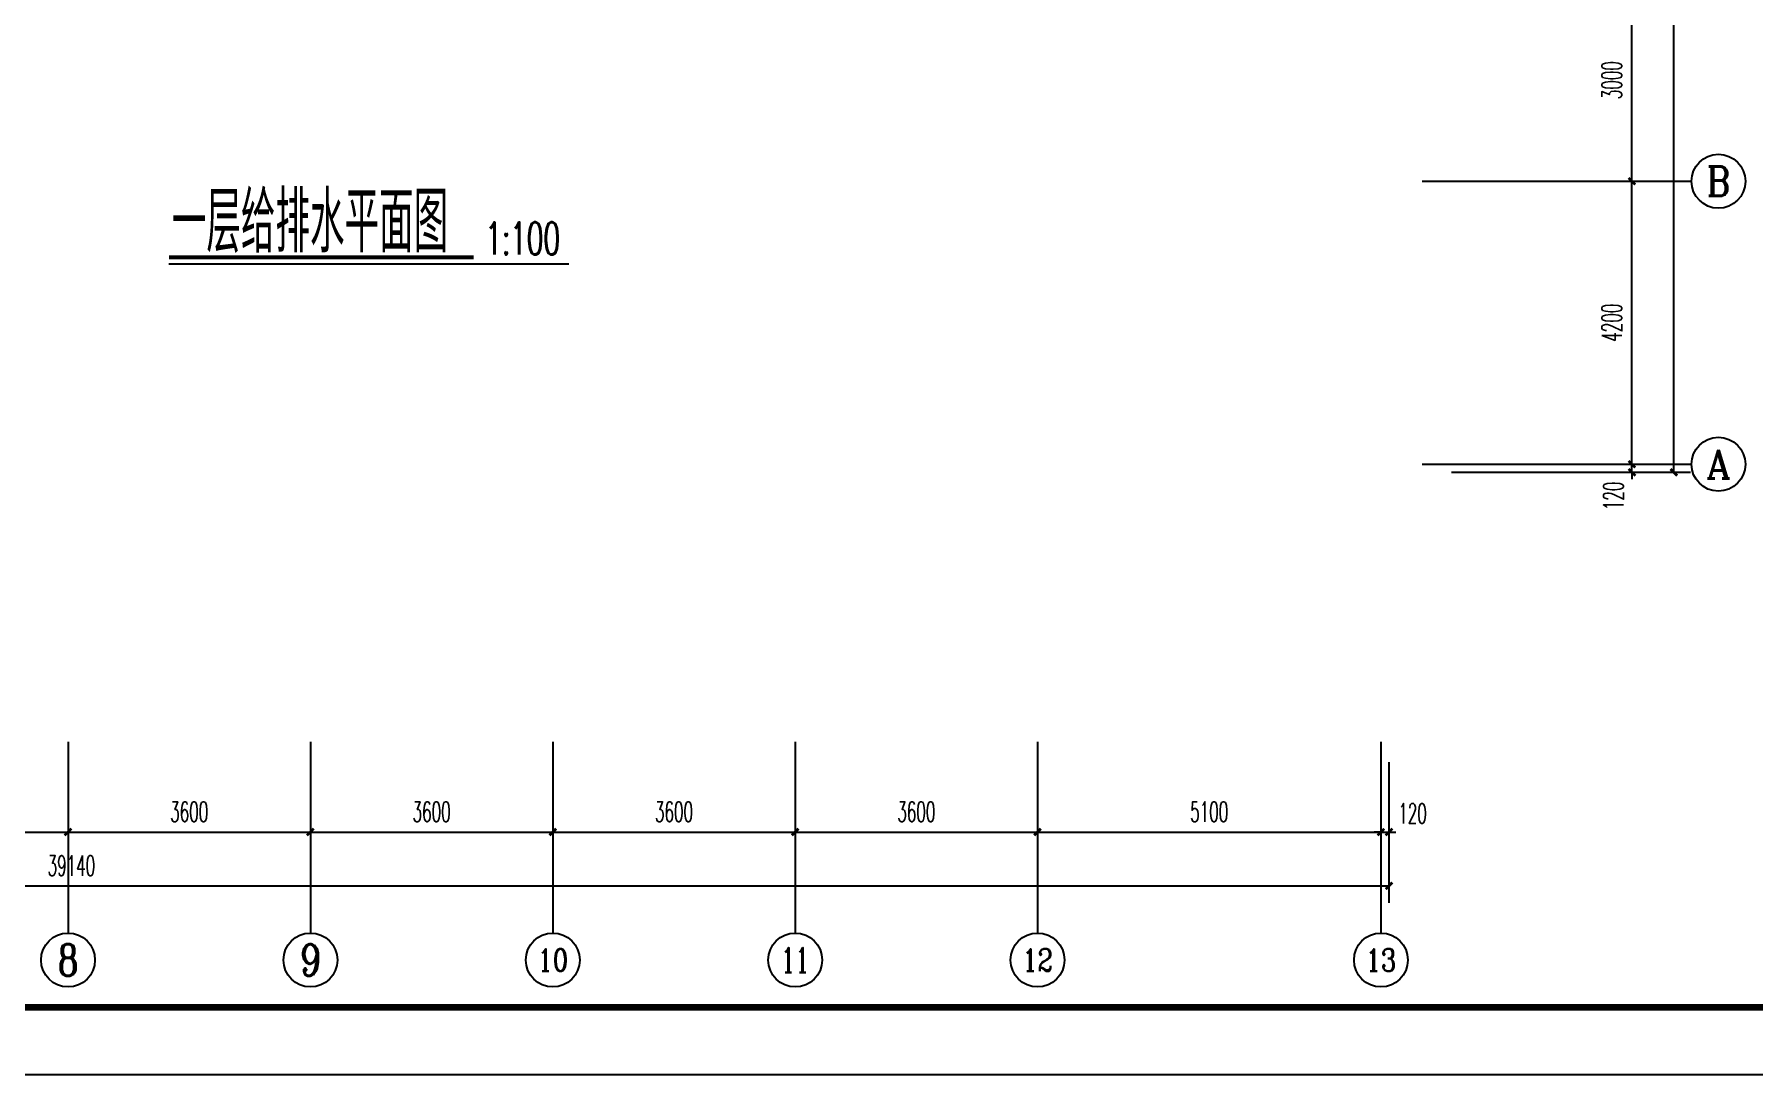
# Model space of a CAD drawing. Header units: inches. Extents: x -1293886 to -986005, y -15154 to 203628.
# Drawn here: x -1268195 to -1242659, y -15154 to 286 of the extents above; entities that cross this region are included whole.
import ezdxf
from ezdxf.enums import TextEntityAlignment as Align

# ---------------------------------------------------------------- set-up
doc = ezdxf.new("R2010")
doc.units = ezdxf.units.IN
doc.header["$LTSCALE"] = 100
doc.header["$MEASUREMENT"] = 0
doc.layers.get('0').update_dxf_attribs({"color": 252})
for name, color, linetype in [('AXIS_TEXT', 7, 'Continuous'), ('TK', 142, 'Continuous'), ('W_BIAOGE', 7, 'Continuous')]:
    doc.layers.add(name, color=color, linetype=linetype)
doc.styles.add('_TCH_AXIS', font='COMPLEX', dxfattribs={"bigfont": 'GBCBIG'})
doc.styles.add('COMPLEX', font='COMPLEX')
doc.styles.add('DIM_FONT', font='bzxw.shx', dxfattribs={"width": 0.55, "bigfont": 'bzhz.shx'})
doc.styles.add('HZ', font='SIMPLEX.SHX', dxfattribs={"width": 0.55, "bigfont": 'HZTXT.SHX'})
doc.dimstyles.new('DIMN', dxfattribs={"dimtxt": 300, "dimasz": 100, "dimexe": 250, "dimexo": 300, "dimgap": 150, "dimtad": 1, "dimdec": 0, "dimzin": 0, "dimdsep": 46, "dimtxsty": 'DIM_FONT', "dimblk": 'ARCHTICK', "dimcen": 0.09, "dimclrt": 7, "dimazin": 2, "dimtfac": 1, "dimtdec": 0, "dimtix": 1, "dimtmove": 2, "dimatfit": 3, "dimldrblk": 'ARCHTICK', "dimfxl": 0, "dimtolj": 1, "dimtzin": 0, "dimarcsym": 0})

# ---------------------------------------------------------------- blocks, each defined once
blk = doc.blocks.new('_ArchTick')
at = {"color": 0, "linetype": 'ByBlock', "const_width": 0.4}
blk.add_lwpolyline([(-0.5, -0.5), (0.5, 0.5)], dxfattribs=at)
blk = doc.blocks.new('*D384')
at = {"color": 0, "lineweight": -2}
for p, q in [((-1246666, -6094), (-1244216, -6094)), ((-1244466, -6094), (-1244466, -5994)), ((-1244466, -6214), (-1244466, -6094)), ((-1246666, -6214), (-1244216, -6214)), ((-1244466, -6214), (-1244466, -6314))]:
    blk.add_line(p, q, dxfattribs=at)
at = {"layer": 'Defpoints', "color": 0}
for p in [(-1246966, -6094), (-1244466, -6094), (-1246966, -6214)]:
    blk.add_point(p, dxfattribs=at)
at = {"color": 0, "lineweight": -2, "xscale": 100, "yscale": 100, "zscale": 100}
for p, rotation in [((-1244466, -6094), 270), ((-1244466, -6214), 90)]:
    blk.add_blockref('_ArchTick', p, dxfattribs=dict(at, rotation=rotation))
at = {"color": 7, "insert": (-1244741, -6564), "char_height": 300, "attachment_point": 5, "rotation": 90, "style": 'HZ'}
blk.add_mtext('\\A1;120', dxfattribs=at)
blk = doc.blocks.new('*D385')
at = {"color": 0, "lineweight": -2}
for p, q in [((-1246666, -1894), (-1244216, -1894)), ((-1244466, -6094), (-1244466, -1894)), ((-1246666, -6094), (-1244216, -6094))]:
    blk.add_line(p, q, dxfattribs=at)
at = {"layer": 'Defpoints', "color": 0}
for p in [(-1246966, -1894), (-1244466, -1894), (-1246966, -6094)]:
    blk.add_point(p, dxfattribs=at)
at = {"color": 0, "lineweight": -2, "xscale": 100, "yscale": 100, "zscale": 100}
for p, rotation in [((-1244466, -1894), 90), ((-1244466, -6094), 270)]:
    blk.add_blockref('_ArchTick', p, dxfattribs=dict(at, rotation=rotation))
at = {"color": 7, "insert": (-1244766, -3994), "char_height": 300, "attachment_point": 5, "rotation": 90, "style": 'HZ'}
blk.add_mtext('\\A1;4200', dxfattribs=at)
blk = doc.blocks.new('*D386')
at = {"color": 0, "lineweight": -2}
for p, q in [((-1246666, 1106), (-1244216, 1106)), ((-1244466, -1894), (-1244466, 1106)), ((-1246666, -1894), (-1244216, -1894))]:
    blk.add_line(p, q, dxfattribs=at)
at = {"layer": 'Defpoints', "color": 0}
for p in [(-1246966, 1106), (-1244466, 1106), (-1246966, -1894)]:
    blk.add_point(p, dxfattribs=at)
at = {"color": 0, "lineweight": -2, "xscale": 100, "yscale": 100, "zscale": 100}
for p, rotation in [((-1244466, 1106), 90), ((-1244466, -1894), 270)]:
    blk.add_blockref('_ArchTick', p, dxfattribs=dict(at, rotation=rotation))
at = {"color": 7, "insert": (-1244766, -394), "char_height": 300, "attachment_point": 5, "rotation": 90, "style": 'HZ'}
blk.add_mtext('\\A1;3000', dxfattribs=at)
blk = doc.blocks.new('*D392')
at = {"color": 0, "lineweight": -2}
for p, q in [((-1247145, 19426), (-1243595, 19426)), ((-1243845, -6214), (-1243845, 19426)), ((-1247145, -6214), (-1243595, -6214))]:
    blk.add_line(p, q, dxfattribs=at)
at = {"layer": 'Defpoints', "color": 0}
for p in [(-1247445, 19426), (-1243845, 19426), (-1247445, -6214)]:
    blk.add_point(p, dxfattribs=at)
at = {"color": 0, "lineweight": -2, "xscale": 100, "yscale": 100, "zscale": 100}
for p, rotation in [((-1243845, 19426), 90), ((-1243845, -6214), 270)]:
    blk.add_blockref('_ArchTick', p, dxfattribs=dict(at, rotation=rotation))
at = {"color": 7, "insert": (-1244145, 6606), "char_height": 300, "attachment_point": 5, "rotation": 90, "style": 'HZ'}
blk.add_mtext('\\A1;25640', dxfattribs=at)
blk = doc.blocks.new('*D422')
at = {"color": 0, "lineweight": -2}
for p, q in [((-1271295, -10516), (-1271295, -11803)), ((-1267695, -10516), (-1267695, -11803)), ((-1271295, -11553), (-1267695, -11553))]:
    blk.add_line(p, q, dxfattribs=at)
at = {"layer": 'Defpoints', "color": 0}
for p in [(-1271295, -10216), (-1267695, -10216), (-1267695, -11553)]:
    blk.add_point(p, dxfattribs=at)
at = {"color": 0, "lineweight": -2, "xscale": 100, "yscale": 100, "zscale": 100, "rotation": 180}
blk.add_blockref('_ArchTick', (-1271295, -11553), dxfattribs=at)
at = {"color": 0, "lineweight": -2, "xscale": 100, "yscale": 100, "zscale": 100}
blk.add_blockref('_ArchTick', (-1267695, -11553), dxfattribs=at)
at = {"color": 7, "insert": (-1269495, -11253), "char_height": 300, "attachment_point": 5, "style": 'HZ'}
blk.add_mtext('\\A1;3600', dxfattribs=at)
blk = doc.blocks.new('*D423')
at = {"color": 0, "lineweight": -2}
for p, q in [((-1267695, -10516), (-1267695, -11803)), ((-1264095, -10516), (-1264095, -11803)), ((-1267695, -11553), (-1264095, -11553))]:
    blk.add_line(p, q, dxfattribs=at)
at = {"layer": 'Defpoints', "color": 0}
for p in [(-1267695, -10216), (-1264095, -10216), (-1264095, -11553)]:
    blk.add_point(p, dxfattribs=at)
at = {"color": 0, "lineweight": -2, "xscale": 100, "yscale": 100, "zscale": 100, "rotation": 180}
blk.add_blockref('_ArchTick', (-1267695, -11553), dxfattribs=at)
at = {"color": 0, "lineweight": -2, "xscale": 100, "yscale": 100, "zscale": 100}
blk.add_blockref('_ArchTick', (-1264095, -11553), dxfattribs=at)
at = {"color": 7, "insert": (-1265895, -11253), "char_height": 300, "attachment_point": 5, "style": 'HZ'}
blk.add_mtext('\\A1;3600', dxfattribs=at)
blk = doc.blocks.new('*D424')
at = {"color": 0, "lineweight": -2}
for p, q in [((-1264095, -10516), (-1264095, -11803)), ((-1260495, -10516), (-1260495, -11803)), ((-1264095, -11553), (-1260495, -11553))]:
    blk.add_line(p, q, dxfattribs=at)
at = {"layer": 'Defpoints', "color": 0}
for p in [(-1264095, -10216), (-1260495, -10216), (-1260495, -11553)]:
    blk.add_point(p, dxfattribs=at)
at = {"color": 0, "lineweight": -2, "xscale": 100, "yscale": 100, "zscale": 100, "rotation": 180}
blk.add_blockref('_ArchTick', (-1264095, -11553), dxfattribs=at)
at = {"color": 0, "lineweight": -2, "xscale": 100, "yscale": 100, "zscale": 100}
blk.add_blockref('_ArchTick', (-1260495, -11553), dxfattribs=at)
at = {"color": 7, "insert": (-1262295, -11253), "char_height": 300, "attachment_point": 5, "style": 'HZ'}
blk.add_mtext('\\A1;3600', dxfattribs=at)
blk = doc.blocks.new('*D425')
at = {"color": 0, "lineweight": -2}
for p, q in [((-1260495, -10516), (-1260495, -11803)), ((-1256895, -10516), (-1256895, -11803)), ((-1260495, -11553), (-1256895, -11553))]:
    blk.add_line(p, q, dxfattribs=at)
at = {"layer": 'Defpoints', "color": 0}
for p in [(-1260495, -10216), (-1256895, -10216), (-1256895, -11553)]:
    blk.add_point(p, dxfattribs=at)
at = {"color": 0, "lineweight": -2, "xscale": 100, "yscale": 100, "zscale": 100, "rotation": 180}
blk.add_blockref('_ArchTick', (-1260495, -11553), dxfattribs=at)
at = {"color": 0, "lineweight": -2, "xscale": 100, "yscale": 100, "zscale": 100}
blk.add_blockref('_ArchTick', (-1256895, -11553), dxfattribs=at)
at = {"color": 7, "insert": (-1258695, -11253), "char_height": 300, "attachment_point": 5, "style": 'HZ'}
blk.add_mtext('\\A1;3600', dxfattribs=at)
blk = doc.blocks.new('*D426')
at = {"color": 0, "lineweight": -2}
for p, q in [((-1256895, -10516), (-1256895, -11803)), ((-1253295, -10516), (-1253295, -11803)), ((-1256895, -11553), (-1253295, -11553))]:
    blk.add_line(p, q, dxfattribs=at)
at = {"layer": 'Defpoints', "color": 0}
for p in [(-1256895, -10216), (-1253295, -10216), (-1253295, -11553)]:
    blk.add_point(p, dxfattribs=at)
at = {"color": 0, "lineweight": -2, "xscale": 100, "yscale": 100, "zscale": 100, "rotation": 180}
blk.add_blockref('_ArchTick', (-1256895, -11553), dxfattribs=at)
at = {"color": 0, "lineweight": -2, "xscale": 100, "yscale": 100, "zscale": 100}
blk.add_blockref('_ArchTick', (-1253295, -11553), dxfattribs=at)
at = {"color": 7, "insert": (-1255095, -11253), "char_height": 300, "attachment_point": 5, "style": 'HZ'}
blk.add_mtext('\\A1;3600', dxfattribs=at)
blk = doc.blocks.new('*D427')
at = {"color": 0, "lineweight": -2}
for p, q in [((-1253295, -10516), (-1253295, -11803)), ((-1248195, -10516), (-1248195, -11803)), ((-1253295, -11553), (-1248195, -11553))]:
    blk.add_line(p, q, dxfattribs=at)
at = {"layer": 'Defpoints', "color": 0}
for p in [(-1253295, -10216), (-1248195, -10216), (-1248195, -11553)]:
    blk.add_point(p, dxfattribs=at)
at = {"color": 0, "lineweight": -2, "xscale": 100, "yscale": 100, "zscale": 100, "rotation": 180}
blk.add_blockref('_ArchTick', (-1253295, -11553), dxfattribs=at)
at = {"color": 0, "lineweight": -2, "xscale": 100, "yscale": 100, "zscale": 100}
blk.add_blockref('_ArchTick', (-1248195, -11553), dxfattribs=at)
at = {"color": 7, "insert": (-1250745, -11253), "char_height": 300, "attachment_point": 5, "style": 'HZ'}
blk.add_mtext('\\A1;5100', dxfattribs=at)
blk = doc.blocks.new('*D428')
at = {"color": 0, "lineweight": -2}
for p, q in [((-1248195, -10516), (-1248195, -11803)), ((-1248075, -10516), (-1248075, -11803)), ((-1248195, -11553), (-1248295, -11553)), ((-1248195, -11553), (-1248075, -11553)), ((-1248075, -11553), (-1247975, -11553))]:
    blk.add_line(p, q, dxfattribs=at)
at = {"layer": 'Defpoints', "color": 0}
for p in [(-1248195, -10216), (-1248075, -10216), (-1248075, -11553)]:
    blk.add_point(p, dxfattribs=at)
at = {"color": 0, "lineweight": -2, "xscale": 100, "yscale": 100, "zscale": 100}
blk.add_blockref('_ArchTick', (-1248195, -11553), dxfattribs=at)
at = {"color": 0, "lineweight": -2, "xscale": 100, "yscale": 100, "zscale": 100, "rotation": 180}
blk.add_blockref('_ArchTick', (-1248075, -11553), dxfattribs=at)
at = {"color": 7, "insert": (-1247725, -11278), "char_height": 300, "attachment_point": 5, "style": 'HZ'}
blk.add_mtext('\\A1;120', dxfattribs=at)
blk = doc.blocks.new('*D429')
at = {"color": 0, "lineweight": -2}
for p, q in [((-1287215, -10516), (-1287215, -12603)), ((-1248075, -10516), (-1248075, -12603)), ((-1287215, -12353), (-1248075, -12353))]:
    blk.add_line(p, q, dxfattribs=at)
at = {"layer": 'Defpoints', "color": 0}
for p in [(-1287215, -10216), (-1248075, -10216), (-1248075, -12353)]:
    blk.add_point(p, dxfattribs=at)
at = {"color": 0, "lineweight": -2, "xscale": 100, "yscale": 100, "zscale": 100, "rotation": 180}
blk.add_blockref('_ArchTick', (-1287215, -12353), dxfattribs=at)
at = {"color": 0, "lineweight": -2, "xscale": 100, "yscale": 100, "zscale": 100}
blk.add_blockref('_ArchTick', (-1248075, -12353), dxfattribs=at)
at = {"color": 7, "insert": (-1267645, -12053), "char_height": 300, "attachment_point": 5, "style": 'HZ'}
blk.add_mtext('\\A1;39140', dxfattribs=at)
blk = doc.blocks.new('_AXISO')
blk.add_circle((0, 0), 0.5)
at = {"layer": 'AXIS_TEXT', "style": 'COMPLEX', "width": 1.041667}
blk.add_attdef('A', text='', height=0.56, dxfattribs=at).set_placement((-0.25, -0.28), (0.25, -0.28), align=Align.FIT)

msp = doc.modelspace()

# ---------------------------------------------------------------- linework, layer by layer
for p, q in [((-1247582.2, -1894), (-1243582.2, -1894)), ((-1247582.2, -6094), (-1243582.2, -6094)), ((-1267694.6, -10215.7), (-1267694.6, -13052.8)), ((-1264094.6, -10215.7), (-1264094.6, -13052.8)), ((-1260494.6, -10215.7), (-1260494.6, -13052.8)), ((-1256894.6, -10215.7), (-1256894.6, -13052.8)), ((-1253294.6, -10215.7), (-1253294.6, -13052.8)), ((-1248194.6, -10215.7), (-1248194.6, -13052.8))]:
    msp.add_line(p, q)
at = {"layer": 'TK'}
msp.add_lwpolyline([(-1293886.4, -15153.6), (-1234486.4, -15153.6), (-1234486.4, 26846.4), (-1293886.4, 26846.4)], close=True, dxfattribs=at)
at = {"layer": 'TK', "const_width": 100}
msp.add_lwpolyline([(-1291386.4, -14153.6), (-1235486.4, -14153.6), (-1235486.4, 25846.4), (-1291386.4, 25846.4)], close=True, dxfattribs=at)
at = {"layer": 'W_BIAOGE'}
for p, q in [((-1266197.6, -3121), (-1261672.4, -3121)), ((-1261672.4, -3121), (-1260257.2, -3121))]:
    msp.add_line(p, q, dxfattribs=at)
at = {"layer": 'W_BIAOGE', "const_width": 60}
msp.add_lwpolyline([(-1266197.6, -3021), (-1261672.4, -3021)], dxfattribs=at)

# ---------------------------------------------------------------- block references
ref = msp.add_blockref('_AXISO', (-1243182.2, -1894), dxfattribs=dict(xscale=800, yscale=800, zscale=800))
ref.add_attrib('A', 'B', dxfattribs={"layer": 'AXIS_TEXT', "height": 435.3, "style": '_TCH_AXIS'}).set_placement((-1243358.3, -2111.7), (-1243006, -2111.7), align=Align.FIT)
ref = msp.add_blockref('_AXISO', (-1243182.2, -6094), dxfattribs=dict(xscale=800, yscale=800, zscale=800))
ref.add_attrib('A', 'A', dxfattribs={"layer": 'AXIS_TEXT', "height": 425.2, "style": '_TCH_AXIS'}).set_placement((-1243364.4, -6306.6), (-1242999.9, -6306.6), align=Align.FIT)
ref = msp.add_blockref('_AXISO', (-1267694.6, -13452.8), dxfattribs=dict(xscale=800, yscale=800, zscale=800))
ref.add_attrib('A', '8', dxfattribs={"layer": 'AXIS_TEXT', "height": 465.9, "style": '_TCH_AXIS'}).set_placement((-1267849.9, -13685.8), (-1267539.3, -13685.8), align=Align.FIT)
ref = msp.add_blockref('_AXISO', (-1264094.6, -13452.8), dxfattribs=dict(xscale=800, yscale=800, zscale=800))
ref.add_attrib('A', '9', dxfattribs={"layer": 'AXIS_TEXT', "height": 465.9, "style": '_TCH_AXIS'}).set_placement((-1264249.9, -13685.8), (-1263939.3, -13685.8), align=Align.FIT)
ref = msp.add_blockref('_AXISO', (-1260494.6, -13452.8), dxfattribs=dict(xscale=800, yscale=800, zscale=800))
ref.add_attrib('A', '10', dxfattribs={"layer": 'AXIS_TEXT', "height": 328.45, "style": '_TCH_AXIS'}).set_placement((-1260721.4, -13617), (-1260267.8, -13617), align=Align.FIT)
ref = msp.add_blockref('_AXISO', (-1256894.6, -13452.8), dxfattribs=dict(xscale=800, yscale=800, zscale=800))
ref.add_attrib('A', '11', dxfattribs={"layer": 'AXIS_TEXT', "height": 368.76, "style": '_TCH_AXIS'}).set_placement((-1257105.3, -13637.2), (-1256683.9, -13637.2), align=Align.FIT)
ref = msp.add_blockref('_AXISO', (-1253294.6, -13452.8), dxfattribs=dict(xscale=800, yscale=800, zscale=800))
ref.add_attrib('A', '12', dxfattribs={"layer": 'AXIS_TEXT', "height": 328.45, "style": '_TCH_AXIS'}).set_placement((-1253521.4, -13617), (-1253067.8, -13617), align=Align.FIT)
ref = msp.add_blockref('_AXISO', (-1248194.6, -13452.8), dxfattribs=dict(xscale=800, yscale=800, zscale=800))
ref.add_attrib('A', '13', dxfattribs={"layer": 'AXIS_TEXT', "height": 328.45, "style": '_TCH_AXIS'}).set_placement((-1248421.4, -13617), (-1247967.8, -13617), align=Align.FIT)

# ---------------------------------------------------------------- texts
at = {"layer": 'W_BIAOGE', "width": 0.6}
for s, height, style, p in [('一层给排水平面图', 900, 'DIM_FONT', (-1266152.9, -2949.3)), ('1:100', 480, 'HZ', (-1261498.1, -2981.9))]:
    msp.add_text(s, height=height, dxfattribs=dict(at, style=style)).set_placement(p)

# ---------------------------------------------------------------- dimensions: what is measured, and where the dimension line sits
for p1, p2, distance, picture, middle in [((-1247444.7, -6214), (-1247444.7, 19426), -3600, '*D392', (-1244144.7, 6606)), ((-1246965.9, -1894), (-1246965.9, 1106), -2500, '*D386', (-1244765.9, -394)), ((-1246965.9, -6094), (-1246965.9, -1894), -2500, '*D385', (-1244765.9, -3994)), ((-1287214.6, -10215.7), (-1248074.6, -10215.7), -2137.1, '*D429', (-1267644.6, -12052.8)), ((-1271294.6, -10215.7), (-1267694.6, -10215.7), -1337.1, '*D422', (-1269494.6, -11252.8)), ((-1267694.6, -10215.7), (-1264094.6, -10215.7), -1337.1, '*D423', (-1265894.6, -11252.8)), ((-1264094.6, -10215.7), (-1260494.6, -10215.7), -1337.1, '*D424', (-1262294.6, -11252.8)), ((-1260494.6, -10215.7), (-1256894.6, -10215.7), -1337.1, '*D425', (-1258694.6, -11252.8)), ((-1256894.6, -10215.7), (-1253294.6, -10215.7), -1337.1, '*D426', (-1255094.6, -11252.8)), ((-1253294.6, -10215.7), (-1248194.6, -10215.7), -1337.1, '*D427', (-1250744.6, -11252.8))]:
    dim = msp.add_aligned_dim(p1=p1, p2=p2, distance=distance, dimstyle='DIMN', override={"dimtxsty": 'HZ'})
    dim.commit()
    dim.dimension.update_dxf_attribs({"geometry": picture, "text_midpoint": middle})
for base, p1, p2, angle, picture, middle in [((-1244465.9, -6094), (-1246965.9, -6214), (-1246965.9, -6094), 90, '*D384', (-1244740.9, -6564)), ((-1248074.6, -11552.8), (-1248194.6, -10215.7), (-1248074.6, -10215.7), 0, '*D428', (-1247724.6, -11277.8))]:
    dim = msp.add_linear_dim(base=base, p1=p1, p2=p2, angle=angle, dimstyle='DIMN', override={"dimtxsty": 'HZ'})
    dim.commit()
    dim.dimension.update_dxf_attribs({"geometry": picture, "text_midpoint": middle, "dimtype": 161})

doc.saveas('drawing.dxf')
